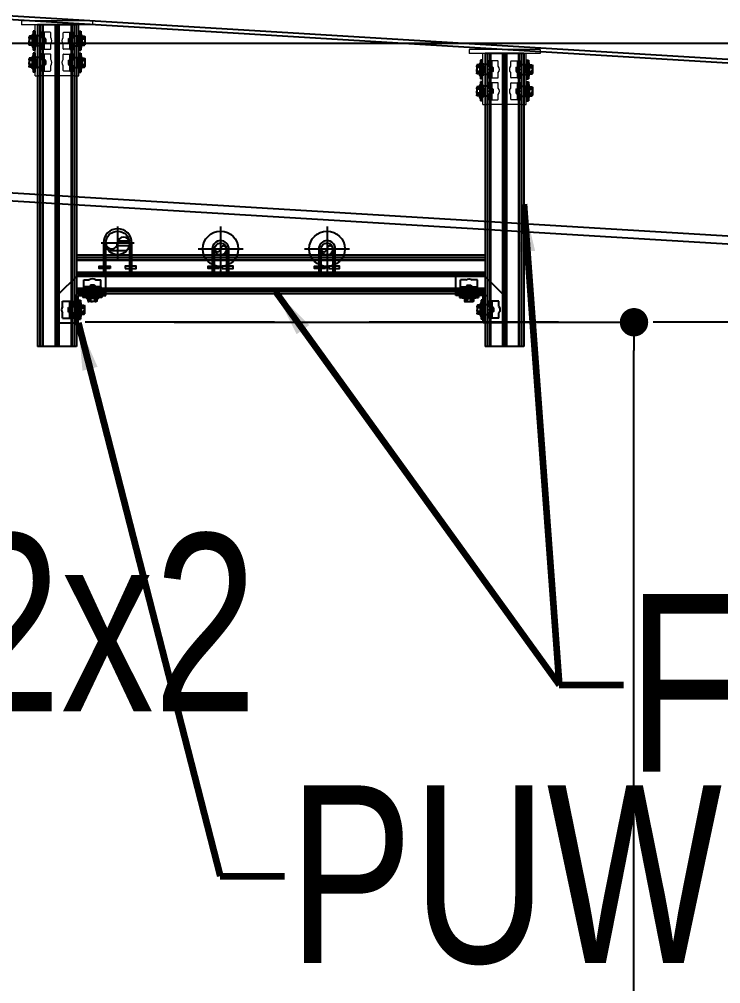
# Model space of a CAD drawing. Header units: millimetres. Extents: x 0 to 268175, y 0 to 74250.
# Drawn here: x 103216 to 104698, y 22648 to 24686 of the extents above; entities that cross this region are included whole.
import ezdxf
from ezdxf.enums import TextEntityAlignment as Align

# ---------------------------------------------------------------- set-up
doc = ezdxf.new("R2010")
doc.units = ezdxf.units.MM
doc.header["$LTSCALE"] = 200
doc.linetypes.add('H3', pattern=[3, 2, -1])
doc.linetypes.add('phl_thick', pattern=[0])
doc.layers.get('DEFPOINTS').update_dxf_attribs({"color": 137})
for name, color, linetype in [('1 EA', 3, 'Continuous'), ('@@P3_P4 환상망 SUPPORT', 143, 'Continuous'), ('BA', 9, 'Continuous'), ('DI', 1, 'Continuous'), ('PIPE', 3, 'Continuous'), ('PIPE RACK', 6, 'Continuous'), ('TE', 2, 'Continuous')]:
    doc.layers.add(name, color=color, linetype=linetype)
doc.styles.add('GHS_DIM', font='romans.shx', dxfattribs={"width": 0.7, "bigfont": 'ghs.shx'})
doc.styles.get("Standard").update_dxf_attribs({"font": 'malgun.ttf'})
doc.styles.add('돋움체', font='gulim.ttc')
doc.styles.add('맑은고딕', font='malgun.ttf')
doc.dimstyles.new('DIM30', dxfattribs={"dimscale": 30, "dimtxt": 3, "dimasz": 1, "dimexe": 0, "dimexo": 0, "dimgap": 1, "dimtad": 1, "dimdec": 0, "dimzin": 0, "dimdsep": 46, "dimtxsty": 'Standard', "dimblk1": 'DOT', "dimblk2": 'DOT', "dimsah": 1, "dimcen": 0, "dimdle": 2, "dimclrd": 1, "dimclre": 1, "dimclrt": 2, "dimadec": 0, "dimazin": 0, "dimtfac": 1, "dimtdec": 0, "dimtix": 1, "dimtmove": 2, "dimatfit": 3, "dimldrblk": 'DOT', "dimfxl": 1, "dimtolj": 1, "dimtzin": 0, "dimarcsym": 0})
doc.dimstyles.new('LEADER50', dxfattribs={"dimscale": 0, "dimtxt": 100, "dimasz": 100, "dimexe": 50, "dimexo": 50, "dimgap": 40, "dimtad": 1, "dimdec": 0, "dimdsep": 46, "dimtxsty": 'GHS_DIM', "dimcen": 2.5, "dimclrd": 1, "dimclre": 1, "dimclrt": 2, "dimadec": 0, "dimazin": 0, "dimtfac": 1, "dimtdec": 0, "dimtofl": 0, "dimtmove": 0, "dimatfit": 3, "dimfxl": 30, "dimtvp": 1, "dimtolj": 1, "dimtzin": 0, "dimarcsym": 0})

# ---------------------------------------------------------------- blocks, each defined once
blk = doc.blocks.new('A$C655E5722')
at = {"layer": 'PIPE', "color": 1}
blk.add_lwpolyline([(13.8, 46.1, -1), (38.8, 46.1), (38.8, 0), (43.8, 0), (43.8, 46.1, 1), (8.8, 46.1), (8.8, 0), (13.8, 0)], format="xyb", close=True, dxfattribs=at)
for points in [[(22.7, 5), (0, 5), (0, 9.3), (22.7, 9.3)], [(30, 5), (52.7, 5), (52.7, 9.3), (30, 9.3)]]:
    blk.add_lwpolyline(points, close=True, dxfattribs=at)
blk = doc.blocks.new('A$C5D586DC2')
at = {"layer": 'PIPE', "color": 1}
for p, q in [((47.5, 95), (47.5, 0)), ((0, 47.5), (95, 47.5))]:
    blk.add_line(p, q, dxfattribs=at)
blk.add_circle((47.5, 47.5), 37.5, dxfattribs=at)
at = {"layer": 'PIPE'}
blk.add_circle((47.5, 47.5), 12.5, dxfattribs=at)
at = {"layer": 'PIPE', "color": 2}
for centre, start, end in [((41.2, 47.5), 180, 0), ((53.7, 47.5), 0, 180)]:
    blk.add_arc(centre, 6.25, start, end, dxfattribs=at)
blk = doc.blocks.new('A$C26622CD1')
at = {"layer": 'PIPE'}
for name, p in [('A$C5D586DC2', (0, 0)), ('A$C655E5722', (21.2, 1.4))]:
    blk.add_blockref(name, p, dxfattribs=at)
blk = doc.blocks.new('A$C7DF4670E')
at = {"layer": 'PIPE', "color": 1}
blk.add_lwpolyline([(13.8, 58.6, -1), (63.8, 58.6), (63.8, 0), (68.8, 0), (68.8, 58.6, 1), (8.8, 58.6), (8.8, 0), (13.8, 0)], format="xyb", close=True, dxfattribs=at)
for points in [[(22.7, 5), (0, 5), (0, 9.3), (22.7, 9.3)], [(55, 5), (77.7, 5), (77.7, 9.3), (55, 9.3)]]:
    blk.add_lwpolyline(points, close=True, dxfattribs=at)
blk = doc.blocks.new('*X2627')
at = {"color": 0}
for p, q in [((-12702.2, 15370), (-12701.5, 15370)), ((-12679.2, 15370), (-12653.5, 15370)), ((-12677, 15380), (-12653.6, 15380)), ((-12697.4, 15360), (-12658.3, 15360))]:
    blk.add_line(p, q, dxfattribs=at)
blk = doc.blocks.new('A$C621C202B')
at = {"layer": 'PIPE', "color": 1}
for p, q in [((35, 70), (35, 0)), ((0, 35), (70, 35))]:
    blk.add_line(p, q, dxfattribs=at)
at = {"layer": 'PIPE'}
blk.add_circle((35, 35), 25, dxfattribs=at)
at = {"layer": 'PIPE', "color": 2}
for centre, start, end in [((47.5, 35), 0, 180), ((22.5, 35), 180, 0)]:
    blk.add_arc(centre, 12.5, start, end, dxfattribs=at)
at = {"layer": 'PIPE', "color": 1}
blk.add_blockref('*X2627', (12712.8, -15340.6), dxfattribs=at)
blk = doc.blocks.new('A$C33D3164D')
at = {"layer": 'PIPE'}
for name, p in [('A$C7DF4670E', (0, 0)), ('A$C621C202B', (3.8, 23.6))]:
    blk.add_blockref(name, p, dxfattribs=at)
blk = doc.blocks.new('A$Cd080613a')
at = {"layer": '@@P3_P4 환상망 SUPPORT', "color": 2, "linetype": 'phl_thick'}
for p, q in [((-20, 4.434), (-18.540497, 4.434)), ((-20, 1.034), (-20, 4.434)), ((-20, 1.034), (-18.540497, 1.034)), ((-18.540497, 4.434), (-11.18034, 4.434)), ((-18.540497, 1.034), (-18.540497, 4.434)), ((-18.540497, 1.034), (-11.18034, 1.034)), ((-13.5, 0), (-13.5, 1.034)), ((-13.5, 0), (-8, 0)), ((-11.18034, 4.434), (-10.999621, 4.526016)), ((-11.18034, 1.034), (-11.18034, 4.434)), ((-11.18034, 1.034), (-8.008727, 1.034)), ((-10.999621, 4.526016), (-10.817799, 4.607405)), ((-10.817799, 4.607405), (-10.635521, 4.678167)), ((-10.635521, 4.678167), (-10.453605, 4.738253)), ((-10.5, -10.466), (-10.5, 0)), ((-10.453605, 4.738253), (-10.273729, 4.787376)), ((-10.309559, 6.434007), (10.309559, 6.434007)), ((-10.273729, 4.787376), (-10.096742, 4.825514)), ((-10.096742, 4.825514), (-9.923378, 4.852767)), ((-9.923378, 4.852767), (-9.754732, 4.869109)), ((-9.754732, 4.869109), (-9.592018, 4.874416)), ((-9.43597, 4.869011), (-9.592018, 4.874416)), ((-9.45, 12.285517), (-8.5, 12.834)), ((-9.45, 12.285517), (-9.425949, 12.285517)), ((-9.45, 6.434), (-9.45, 12.285517)), ((-9.286802, 4.852541), (-9.43597, 4.869011)), ((-9.425949, 12.285517), (-9.225178, 12.382765)), ((-9.425949, 6.434), (-9.425949, 12.285517)), ((-9.14507, 4.825103), (-9.286802, 4.852541)), ((-9.225178, 12.382765), (-9.028632, 12.46982)), ((-9.011345, 4.786714), (-9.14507, 4.825103)), ((-9.028632, 12.46982), (-8.835734, 12.547031)), ((-8.886751, 4.737605), (-9.011345, 4.786714)), ((-8.771402, 4.677806), (-8.886751, 4.737605)), ((-8.835734, 12.547031), (-8.645934, 12.614685)), ((-8.66519, 4.60729), (-8.771402, 4.677806)), ((-8.568009, 4.52603), (-8.66519, 4.60729)), ((-8.645934, 12.614685), (-8.458704, 12.673015)), ((-8.479752, 4.434), (-8.568009, 4.52603)), ((-8.5, 12.834), (8.5, 12.834)), ((-8.383024, 4.342905), (-8.479752, 4.434)), ((-8.479752, 4.434), (8.479752, 4.434)), ((-8.458704, 12.673015), (-8.273532, 12.722205)), ((-8.298335, 4.244727), (-8.383024, 4.342905)), ((-8.225616, 4.140826), (-8.298335, 4.244727)), ((-8.273532, 12.722205), (-8.089918, 12.762387)), ((-8.164452, 4.032743), (-8.225616, 4.140826)), ((-8.114311, 3.921798), (-8.164452, 4.032743)), ((-8.073442, 3.805669), (-8.114311, 3.921798)), ((-8.089918, 12.762387), (-7.907369, 12.793645)), ((-8.041426, 3.683749), (-8.073442, 3.805669)), ((-8.018427, 3.556566), (-8.041426, 3.683749)), ((-8.004602, 3.42465), (-8.018427, 3.556566)), ((-8.006255, 0.977988), (-8.008727, 1.034)), ((-8.004136, 0.924002), (-8.006255, 0.977988)), ((-8.000031, 3.288557), (-8.004602, 3.42465)), ((-8.002394, 0.872075), (-8.004136, 0.924002)), ((-8.001102, 0.822352), (-8.002394, 0.872075)), ((-8.000288, 0.774408), (-8.001102, 0.822352)), ((-8, 0.727727), (-8.000288, 0.774408)), ((-8, -0.157176), (-8, 3.288561)), ((-7.997347, 2.169936), (-8, 2.238707)), ((-7.989459, 2.102767), (-7.997347, 2.169936)), ((-7.976272, 2.037446), (-7.989459, 2.102767)), ((-7.957771, 1.974207), (-7.976272, 2.037446)), ((-7.934047, 1.913249), (-7.957771, 1.974207)), ((-7.905217, 1.854768), (-7.934047, 1.913249)), ((-7.907369, 12.793645), (-7.725397, 12.816016)), ((-7.871396, 1.798956), (-7.905217, 1.854768)), ((-7.832213, 1.745381), (-7.871396, 1.798956)), ((-7.78686, 1.693336), (-7.832213, 1.745381)), ((-7.735268, 1.643293), (-7.78686, 1.693336)), ((-7.677382, 1.595741), (-7.735268, 1.643293)), ((-7.725397, 12.816016), (-7.543511, 12.829488)), ((-7.613221, 1.551128), (-7.677382, 1.595741)), ((-7.54299, 1.509804), (-7.613221, 1.551128)), ((-7.543511, 12.829488), (-7.361216, 12.834)), ((-7.466933, 1.472099), (-7.54299, 1.509804)), ((-7.385253, 1.438355), (-7.466933, 1.472099)), ((-7.298238, 1.408783), (-7.385253, 1.438355)), ((-7.17892, 12.829488), (-7.361216, 12.834)), ((-7.206336, 1.383563), (-7.298238, 1.408783)), ((-7.110023, 1.362871), (-7.206336, 1.383563)), ((-6.997035, 12.816016), (-7.17892, 12.829488)), ((-7.009788, 1.34687), (-7.110023, 1.362871)), ((-6.90625, 1.335597), (-7.009788, 1.34687)), ((-6.815063, 12.793645), (-6.997035, 12.816016)), ((-6.800099, 1.329011), (-6.90625, 1.335597)), ((-6.632514, 12.762387), (-6.815063, 12.793645)), ((-6.691977, 1.327135), (-6.800099, 1.329011)), ((-6.691977, 1.327135), (-6.581325, 1.329907)), ((-6.4489, 12.722205), (-6.632514, 12.762387)), ((-6.581325, 1.329907), (-6.467915, 1.337363)), ((-6.467915, 1.337363), (-6.352408, 1.349526)), ((-6.263728, 12.673015), (-6.4489, 12.722205)), ((-6.352408, 1.349526), (-6.235472, 1.366419)), ((-6.076497, 12.614685), (-6.263728, 12.673015)), ((-6.235472, 1.366419), (-6.117777, 1.387979)), ((-6.117777, 1.387979), (-6, 1.414014)), ((-5.886698, 12.547031), (-6.076497, 12.614685)), ((-6, 1.414014), (-5.30323, 1.57262)), ((-6, -1.216), (-6, 1.414014)), ((-5.6938, 12.46982), (-5.886698, 12.547031)), ((-5.497254, 12.382765), (-5.6938, 12.46982)), ((-5.296482, 12.285517), (-5.497254, 12.382765)), ((-5.30323, 1.57262), (-4.617331, 1.711087)), ((-5.296482, 12.285517), (-4.129467, 12.285517)), ((-5.296482, 6.434), (-5.296482, 12.285517)), ((-4.617331, 1.711087), (-3.940787, 1.829986)), ((-4.129467, 12.285517), (-3.727924, 12.382765)), ((-4.129467, 6.434), (-4.129467, 12.285517)), ((-3.940787, 1.829986), (-3.272149, 1.929801)), ((-3.727924, 12.382765), (-3.334832, 12.46982)), ((-3.334832, 12.46982), (-2.949037, 12.547031)), ((-3.272149, 1.929801), (-2.610019, 2.010935)), ((-2.949037, 12.547031), (-2.569437, 12.614685)), ((-2.610019, 2.010935), (-1.953047, 2.07371)), ((-2.569437, 12.614685), (-2.194977, 12.673015)), ((-2.194977, 12.673015), (-1.824632, 12.722205)), ((-1.953047, 2.07371), (-1.299912, 2.118373)), ((-1.824632, 12.722205), (-1.457404, 12.762387)), ((-1.457404, 12.762387), (-1.092307, 12.793645)), ((-1.299912, 2.118373), (-0.649322, 2.145102)), ((-1.092307, 12.793645), (-0.728363, 12.816016)), ((-0.728363, 12.816016), (-0.364591, 12.829488)), ((-0.649322, 2.145102), (0, 2.154)), ((-0.364591, 12.829488), (0, 12.834)), ((0.364591, 12.829488), (0, 12.834)), ((0.649322, 2.145102), (0, 2.154)), ((0.728363, 12.816016), (0.364591, 12.829488)), ((1.299912, 2.118373), (0.649322, 2.145102)), ((1.092307, 12.793645), (0.728363, 12.816016)), ((1.457404, 12.762387), (1.092307, 12.793645)), ((1.953047, 2.07371), (1.299912, 2.118373)), ((1.824632, 12.722205), (1.457404, 12.762387)), ((2.194977, 12.673015), (1.824632, 12.722205)), ((2.610019, 2.010935), (1.953047, 2.07371)), ((2.569437, 12.614685), (2.194977, 12.673015)), ((2.949037, 12.547031), (2.569437, 12.614685)), ((3.272149, 1.929801), (2.610019, 2.010935)), ((3.334832, 12.46982), (2.949037, 12.547031)), ((3.940787, 1.829986), (3.272149, 1.929801)), ((3.727924, 12.382765), (3.334832, 12.46982)), ((4.129467, 12.285517), (3.727924, 12.382765)), ((4.617331, 1.711087), (3.940787, 1.829986)), ((4.129467, 12.285517), (5.296482, 12.285517)), ((4.129467, 6.434), (4.129467, 12.285517)), ((5.30323, 1.57262), (4.617331, 1.711087)), ((5.296482, 12.285517), (5.517089, 12.391922)), ((5.296482, 6.434), (5.296482, 12.285517)), ((6, 1.414014), (5.30323, 1.57262)), ((5.517089, 12.391922), (5.732653, 12.48604)), ((5.732653, 12.48604), (5.943938, 12.568319)), ((5.943938, 12.568319), (6.151669, 12.639125)), ((6.117777, 1.387979), (6, 1.414014)), ((6, -1.216), (6, 1.414014)), ((6.235472, 1.366419), (6.117777, 1.387979)), ((6.151669, 12.639125), (6.356539, 12.698744)), ((6.352408, 1.349526), (6.235472, 1.366419)), ((6.467915, 1.337363), (6.352408, 1.349526)), ((6.356539, 12.698744), (6.559224, 12.747389)), ((6.581325, 1.329907), (6.467915, 1.337363)), ((6.559224, 12.747389), (6.760381, 12.785202)), ((6.691977, 1.327135), (6.581325, 1.329907)), ((6.691977, 1.327135), (6.800099, 1.329011)), ((6.760381, 12.785202), (6.960663, 12.812253)), ((6.800099, 1.329011), (6.90625, 1.335597)), ((6.90625, 1.335597), (7.009788, 1.34687)), ((6.960663, 12.812253), (7.160721, 12.828542)), ((7.009788, 1.34687), (7.110023, 1.362871)), ((7.110023, 1.362871), (7.206336, 1.383563)), ((7.160721, 12.828542), (7.361216, 12.834)), ((7.206336, 1.383563), (7.298238, 1.408783)), ((7.298238, 1.408783), (7.385253, 1.438355)), ((7.583949, 12.827266), (7.361216, 12.834)), ((7.385253, 1.438355), (7.466933, 1.472099)), ((7.466933, 1.472099), (7.54299, 1.509804)), ((7.54299, 1.509804), (7.613221, 1.551128)), ((7.806234, 12.80717), (7.583949, 12.827266)), ((7.613221, 1.551128), (7.677382, 1.595741)), ((7.677382, 1.595741), (7.735268, 1.643293)), ((7.735268, 1.643293), (7.78686, 1.693336)), ((7.78686, 1.693336), (7.832213, 1.745381)), ((8.028974, 12.773795), (7.806234, 12.80717)), ((7.832213, 1.745381), (7.871395, 1.798957)), ((7.871395, 1.798957), (7.905217, 1.854768)), ((7.905217, 1.854768), (7.934047, 1.913249)), ((7.934047, 1.913249), (7.957771, 1.974207)), ((7.957771, 1.974207), (7.976272, 2.037446)), ((7.976272, 2.037446), (7.989459, 2.102767)), ((7.989459, 2.102767), (7.997347, 2.169936)), ((7.997347, 2.169936), (8, 2.238707)), ((8, 3.288561), (8.004602, 3.42465)), ((8, -0.157176), (8, 3.288561)), ((8, 0.727727), (8.000288, 0.774408)), ((8, 0), (13.5, 0)), ((8.000288, 0.774408), (8.001102, 0.822352)), ((8.001102, 0.822352), (8.002394, 0.872075)), ((8.002394, 0.872075), (8.004128, 0.923982)), ((8.004128, 0.923982), (8.006255, 0.977988)), ((8.004602, 3.42465), (8.018427, 3.556566)), ((8.006255, 0.977988), (8.008727, 1.034)), ((8.008727, 1.034), (20, 1.034)), ((8.018427, 3.556566), (8.041426, 3.683749)), ((8.253062, 12.727113), (8.028974, 12.773795)), ((8.041426, 3.683749), (8.073442, 3.805669)), ((8.073442, 3.805669), (8.114311, 3.921798)), ((8.114311, 3.921798), (8.164452, 4.032743)), ((8.164452, 4.032743), (8.225616, 4.140826)), ((8.225616, 4.140826), (8.298335, 4.244727)), ((8.479397, 12.666988), (8.253062, 12.727113)), ((8.298335, 4.244727), (8.383024, 4.342905)), ((8.383024, 4.342905), (8.4798, 4.433966)), ((8.70889, 12.593179), (8.479397, 12.666988)), ((8.479752, 4.434), (8.567993, 4.526015)), ((9.45, 12.285517), (8.5, 12.834)), ((8.567993, 4.526015), (8.665364, 4.607404)), ((8.665364, 4.607404), (8.772082, 4.678167)), ((8.942483, 12.505333), (8.70889, 12.593179)), ((8.772082, 4.678167), (8.888251, 4.738253)), ((8.888251, 4.738253), (9.013275, 4.787375)), ((9.181157, 12.402978), (8.942483, 12.505333)), ((9.013275, 4.787375), (9.146859, 4.825513)), ((9.146859, 4.825513), (9.288848, 4.852767)), ((9.425949, 12.285517), (9.181157, 12.402978)), ((9.288848, 4.852767), (9.438622, 4.869109)), ((9.425949, 12.285517), (9.45, 12.285517)), ((9.425949, 6.434), (9.425949, 12.285517)), ((9.438622, 4.869109), (9.595039, 4.874416)), ((9.45, 6.434), (9.45, 12.285517)), ((9.757758, 4.869011), (9.595039, 4.874416)), ((9.925931, 4.852541), (9.757758, 4.869011)), ((10.099052, 4.825103), (9.925931, 4.852541)), ((10.276366, 4.786714), (10.099052, 4.825103)), ((10.45592, 4.737606), (10.276366, 4.786714)), ((10.63676, 4.677807), (10.45592, 4.737606)), ((10.5, -10.466), (10.5, 0)), ((10.81822, 4.607291), (10.63676, 4.677807)), ((10.999636, 4.526031), (10.81822, 4.607291)), ((11.18034, 4.434), (10.999636, 4.526031)), ((11.18034, 4.434), (18.540497, 4.434)), ((11.18034, 1.034), (11.18034, 4.434)), ((13.5, 0), (13.5, 1.034)), ((18.540497, 4.434), (20, 4.434)), ((18.540497, 1.034), (18.540497, 4.434)), ((20, 1.034), (20, 4.434)), ((-17.5, -10.466), (-6.800735, -10.466)), ((-17.5, -18.466001), (-17.5, -10.466)), ((-17.5, -18.466001), (17.5, -18.466001)), ((-6.800735, -16.249999), (-6.800735, -10.466)), ((-6.800735, -16.249999), (6.800735, -16.249999)), ((-6, -1.216), (6, -1.216)), ((-5, -20.63), (-5, -18.466001)), ((5, -20.63), (5, -18.466001)), ((6.800735, -10.466), (17.5, -10.466)), ((6.800735, -16.249999), (6.800735, -10.466)), ((14.5, -18.466001), (14.5, -10.466)), ((17.5, -18.466001), (17.5, -10.466)), ((-4.064, -21.565999), (-5, -20.63)), ((-5, -20.63), (5, -20.63)), ((-4.064, -21.565999), (4.064, -21.565999)), ((4.064, -21.565999), (5, -20.63))]:
    blk.add_line(p, q, dxfattribs=at)
for centre, start, end in [((-10.309559, -0.066037), 90.000000636, 136.186859386), ((10.309559, -0.066037), 43.813140614, 89.999999364)]:
    blk.add_arc(centre, 6.500044, start, end, dxfattribs=at)
for centre, start_param, end_param in [((-6, -0.157176), 3.1415926536, 4.7123889763), ((6, -0.157176), 4.7123889844, 6.2831853072)]:
    blk.add_ellipse(centre, major_axis=(2, 0), ratio=0.529412, start_param=start_param, end_param=end_param, dxfattribs=at)
blk = doc.blocks.new('A$C467f8655')
at = {"layer": '@@P3_P4 환상망 SUPPORT', "color": 5, "linetype": 'Continuous', "lineweight": 0, "extrusion": (1, -2.22045e-16, -2.22045e-16)}
for p, q in [((-75, 0), (-75, -8)), ((-75, 0), (75, 0)), ((75, 0), (75, -8)), ((-75, -8), (75, -8)), ((-46, -116), (-46, -8)), ((-1, -116), (-1, -8)), ((1, -116), (1, -8)), ((46, -116), (46, -8)), ((-29.8, -25), (-29.8, -35.3)), ((-14.2, -24), (-28.8, -24)), ((-13.2, -35.3), (-13.2, -25)), ((13.2, -35.3), (13.2, -25)), ((14.2, -24), (28.8, -24)), ((29.8, -25), (29.8, -35.3)), ((-29.8, -48.7), (-29.8, -59)), ((-28.8, -60), (-14.2, -60)), ((-13.2, -59), (-13.2, -48.7)), ((13.2, -59), (13.2, -48.7)), ((28.8, -60), (14.2, -60)), ((29.8, -48.7), (29.8, -59)), ((-29.8, -71), (-29.8, -81.3)), ((-14.2, -70), (-28.8, -70)), ((-13.2, -81.3), (-13.2, -71)), ((13.2, -81.3), (13.2, -71)), ((14.2, -70), (28.8, -70)), ((29.8, -71), (29.8, -81.3)), ((-29.8, -94.7), (-29.8, -105)), ((-13.2, -105), (-13.2, -94.7)), ((13.2, -105), (13.2, -94.7)), ((29.8, -94.7), (29.8, -105)), ((-38, -116), (-46, -116)), ((-38, -116), (-1, -116)), ((-28.8, -106), (-14.2, -106)), ((1, -116), (38, -116)), ((28.8, -106), (14.2, -106)), ((46, -116), (38, -116))]:
    blk.add_line(p, q, dxfattribs=at)
at = {"layer": '@@P3_P4 환상망 SUPPORT', "color": 5, "linetype": 'Continuous', "lineweight": 0}
for centre, radius, start, end in [((-21.5, -42), 10.7, 140.7731, 219.2269), ((-21.5, -42), 10.6, 320.7731, 39.2269), ((-21.5, -88), 10.7, 140.7731, 219.2269), ((-21.5, -88), 10.6, 320.7731, 39.2269)]:
    blk.add_arc(centre, radius, start, end, dxfattribs=at)
at = {"layer": '@@P3_P4 환상망 SUPPORT', "color": 5, "linetype": 'Continuous', "lineweight": 0, "extrusion": (-2.22045e-16, 4.93038e-32, -1)}
for centre, radius, start, end in [((28.8, -25), 1, 0, 90), ((14.2, -25), 1, 90, 180), ((-21.5, -42), 10.6, 320.7731, 39.2269), ((-14.2, -25), 1, 0, 90), ((-28.8, -25), 1, 90, 180), ((-21.5, -42), 10.6, 140.7731, 219.2269), ((28.8, -59), 1, 270, 0), ((14.2, -59), 1, 180, 270), ((-14.2, -59), 1, 270, 0), ((-28.8, -59), 1, 180, 270), ((28.8, -71), 1, 0, 90), ((14.2, -71), 1, 90, 180), ((-21.5, -88), 10.6, 320.7731, 39.2269), ((-14.2, -71), 1, 0, 90), ((-28.8, -71), 1, 90, 180), ((-21.5, -88), 10.6, 140.7731, 219.2269), ((28.8, -105), 1, 270, 0), ((14.2, -105), 1, 180, 270), ((-14.2, -105), 1, 270, 0), ((-28.8, -105), 1, 180, 270)]:
    blk.add_arc(centre, radius, start, end, dxfattribs=at)
at = {"layer": '@@P3_P4 환상망 SUPPORT', "color": 2, "linetype": 'Continuous', "xscale": -1, "rotation": 90}
for p in [(-46, -42), (-46, -88)]:
    blk.add_blockref('A$Cd080613a', p, dxfattribs=at)
at = {"layer": '@@P3_P4 환상망 SUPPORT', "color": 2, "linetype": 'Continuous', "rotation": 270}
for p in [(46, -42), (46, -88)]:
    blk.add_blockref('A$Cd080613a', p, dxfattribs=at)
blk = doc.blocks.new('*U4204')
at = {"layer": '@@P3_P4 환상망 SUPPORT', "linetype": 'phl_thick'}
for p, q in [((0, 41), (680.2, 41)), ((0, -41), (0, 41)), ((680.2, -41), (680.2, 41)), ((0, 36.1), (680.2, 36.1)), ((0, 31.3), (680.2, 31.3)), ((0, 30.6), (680.2, 30.6)), ((0, 30.4), (680.2, 30.4)), ((0, 29.7), (680.2, 29.7)), ((0, 4.1), (680.2, 4.1)), ((0, 0), (680.2, 0)), ((0, -4.1), (680.2, -4.1)), ((0, -29.7), (680.2, -29.7)), ((0, -30.4), (680.2, -30.4)), ((0, -30.6), (680.2, -30.6)), ((0, -31.3), (680.2, -31.3)), ((0, -36.1), (680.2, -36.1)), ((0, -41), (680.2, -41))]:
    blk.add_line(p, q, dxfattribs=at)
blk = doc.blocks.new('*U4206')
at = {"layer": '@@P3_P4 환상망 SUPPORT', "linetype": 'phl_thick'}
for p, q in [((0, 41), (619.6, 41)), ((0, -41), (0, 41)), ((619.6, -41), (619.6, 41)), ((0, 36.1), (619.6, 36.1)), ((0, 31.3), (619.6, 31.3)), ((0, 30.6), (619.6, 30.6)), ((0, 30.4), (619.6, 30.4)), ((0, 29.7), (619.6, 29.7)), ((0, 4.1), (619.6, 4.1)), ((0, 0), (619.6, 0)), ((0, -4.1), (619.6, -4.1)), ((0, -29.7), (619.6, -29.7)), ((0, -30.4), (619.6, -30.4)), ((0, -30.6), (619.6, -30.6)), ((0, -31.3), (619.6, -31.3)), ((0, -36.1), (619.6, -36.1)), ((0, -41), (619.6, -41))]:
    blk.add_line(p, q, dxfattribs=at)
blk = doc.blocks.new('*U3812')
at = {"layer": '@@P3_P4 환상망 SUPPORT', "linetype": 'phl_thick'}
for p, q in [((0, 41), (863.8, 41)), ((0, -41), (0, 41)), ((863.8, -41), (863.8, 41)), ((0, 36.1), (863.8, 36.1)), ((0, 31.3), (863.8, 31.3)), ((0, 30.6), (863.8, 30.6)), ((0, 30.4), (863.8, 30.4)), ((0, 29.7), (863.8, 29.7)), ((0, 4.1), (863.8, 4.1)), ((0, 0), (863.8, 0)), ((0, -4.1), (863.8, -4.1)), ((0, -29.7), (863.8, -29.7)), ((0, -30.4), (863.8, -30.4)), ((0, -30.6), (863.8, -30.6)), ((0, -31.3), (863.8, -31.3)), ((0, -36.1), (863.8, -36.1)), ((0, -41), (863.8, -41))]:
    blk.add_line(p, q, dxfattribs=at)
blk = doc.blocks.new('A$Cc3c98554')
at = {"layer": '@@P3_P4 환상망 SUPPORT', "color": 6, "linetype": 'phl_thick'}
for p, q in [((-57, 0), (0, 0)), ((0, -45), (0, 0)), ((-103, -46), (-57.000017, -0.000015)), ((-46, -12), (-34.734983, -12)), ((-46, -28.5), (-46, -12)), ((-21.265018, -12), (-10, -12)), ((-10, -28.5), (-10, -12)), ((-64.816234, -46), (-57, -38.183766)), ((-57, -41), (-57, -38.183766)), ((-57, -40), (0, -40)), ((-46, -28.5), (-34.734983, -28.5)), ((-21.265018, -28.5), (-10, -28.5)), ((-103, -103), (-103, -46)), ((-91, -57), (-74.5, -57)), ((-91, -68.265017), (-91, -57)), ((-74.5, -68.265017), (-74.5, -57)), ((-64.816234, -46), (-62, -46)), ((-63, -103), (-63, -46)), ((-62, -103), (-62, -46)), ((-58, -103), (-58, -46)), ((-57, -41), (0, -41)), ((-57, -45), (0, -45)), ((-91, -93), (-91, -81.734982)), ((-91, -93), (-74.5, -93)), ((-74.5, -93), (-74.5, -81.734982)), ((-103, -103), (-58, -103))]:
    blk.add_line(p, q, dxfattribs=at)
for centre, radius, start, end in [((-28, -20.25), 10.65, 50.773127024, 129.226880882), ((-28, -20.25), 10.65, 230.773119118, 309.226872976), ((-57, -46), 5, 90.000000002, 180), ((-57, -46), 1, 90.000000007, 180), ((-82.75, -75), 10.65, 140.773119117, 219.226872976), ((-82.75, -75), 10.65, 320.773127024, 39.226880883)]:
    blk.add_arc(centre, radius, start, end, dxfattribs=at)
at = {"layer": '@@P3_P4 환상망 SUPPORT', "color": 2, "linetype": 'Continuous'}
for p, rotation in [((-28, -45), 180), ((-58, -75), 270)]:
    blk.add_blockref('A$Cd080613a', p, dxfattribs=dict(at, rotation=rotation))
blk = doc.blocks.new('_DOT')
at = {"color": 0, "linetype": 'ByBlock'}
blk.add_line((-0.5, 0), (-1, 0), dxfattribs=at)
at = {"color": 0, "linetype": 'ByBlock', "const_width": 0.5}
blk.add_lwpolyline([(-0.25, 0, 1), (0.25, 0, 1)], format="xyb", close=True, dxfattribs=at)
blk = doc.blocks.new('*D4423')
at = {"layer": 'DEFPOINTS', "color": 0}
for p in [(103543, 24045.7), (104514.7, 24045.7), (103543, 18695.7)]:
    blk.add_point(p, dxfattribs=at)
at = {"layer": 'DI', "color": 1, "lineweight": -2}
for p, q in [((103543, 24045.7), (104514.7, 24045.7)), ((104514.7, 18755.7), (104514.7, 23985.7)), ((103543, 18695.7), (104514.7, 18695.7))]:
    blk.add_line(p, q, dxfattribs=at)
at = {"layer": 'DI', "color": 1, "linetype": 'ByBlock', "lineweight": -2, "xscale": 60, "yscale": 60, "zscale": 60}
for p, rotation in [((104514.7, 24045.7), 90), ((104514.7, 18695.7), 270)]:
    blk.add_blockref('_DOT', p, dxfattribs=dict(at, rotation=rotation))
at = {"layer": 'DI', "color": 2, "insert": (104326.8, 21370.7), "char_height": 180, "attachment_point": 5, "rotation": 90, "style": '맑은고딕'}
blk.add_mtext('\\A1;CH:5350(진동시험실)', dxfattribs=at)

msp = doc.modelspace()

# ---------------------------------------------------------------- linework, layer by layer
at = {"layer": '1 EA'}
msp.add_line((101927.1, 24635.7), (105248.3, 24635.7), dxfattribs=at)
at = {"layer": 'BA'}
for p, q in [((106154.9, 24140.2), (93504.9, 24905.1)), ((106154.9, 24123.2), (93504.9, 24888.1)), ((106159.1, 24513.7), (103179.1, 24693.8)), ((106159.2, 24505.6), (103179.3, 24685.8))]:
    msp.add_line(p, q, dxfattribs=at)
at = {"layer": 'TE', "color": 6, "linetype": 'H3'}
msp.add_line((106154.9, 24045.7), (93391.1, 24045.7), dxfattribs=at)

# ---------------------------------------------------------------- block references
at = {"layer": '@@P3_P4 환상망 SUPPORT', "color": 5, "linetype": 'Continuous', "xscale": -1}
for p in [(103295.4, 24682.4), (104241.1, 24621.8)]:
    msp.add_blockref('A$C467f8655', p, dxfattribs=at)
at = {"layer": '@@P3_P4 환상망 SUPPORT', "linetype": 'Continuous', "xscale": -1}
for name, p, rotation in [('*U4204', (103295.4, 24674.4), 89.99999999999959), ('*U4206', (104241.1, 24613.8), 89.99999999999952), ('*U3812', (103336.4, 24147.2), 180)]:
    msp.add_blockref(name, p, dxfattribs=dict(at, rotation=rotation))
at = {"layer": '@@P3_P4 환상망 SUPPORT', "color": 6}
msp.add_blockref('A$Cc3c98554', (103398.4, 24147.2), dxfattribs=at)
at = {"layer": '@@P3_P4 환상망 SUPPORT', "color": 6, "xscale": -1}
msp.add_blockref('A$Cc3c98554', (104138.1, 24147.2), dxfattribs=at)
at = {"layer": 'PIPE'}
for name, p in [('A$C33D3164D', (103384.8, 24154.6)), ('A$C26622CD1', (103593.6, 24153.2)), ('A$C26622CD1', (103818.6, 24153.2))]:
    msp.add_blockref(name, p, dxfattribs=at)

# ---------------------------------------------------------------- texts
at = {"layer": 'PIPE RACK', "style": '돋움체', "width": 0.8}
for s, p in [('PUWS 2x2', (101799.2, 23411.3, 0)), ('FUS 41D', (104501.5, 23283.9, 0)), ('PUWS 2x2', (103785.2, 22879.7, 0))]:
    msp.add_text(s, height=375, dxfattribs=at).set_placement(p, align=Align.MIDDLE_LEFT)

# ---------------------------------------------------------------- dimensions: what is measured, and where the dimension line sits
at = {"layer": 'DI'}
dim = msp.add_linear_dim(base=(104514.7, 24045.7), p1=(103543, 18695.7), p2=(103543, 24045.7), angle=270, text='CH:<>(진동시험실)', dimstyle='DIM30', override={"dimscale": 60, "dimtxsty": '맑은고딕', "dimldrblk": 'DOT'}, dxfattribs=at)
dim.commit()
dim.dimension.update_dxf_attribs({"geometry": '*D4423', "text_midpoint": (104326.8, 21370.7)})

# ---------------------------------------------------------------- leaders
at = {"color": 30}
for points in [[(104282.1, 24295.1), (104356.3, 23279.5), (104492.4, 23279.5)], [(103756.6, 24111.1), (104356.3, 23279.5), (104492.4, 23279.5)], [(103340.4, 24044.2), (103640, 22875.4), (103776.1, 22875.4)]]:
    msp.add_leader(points, dimstyle='LEADER50', override={"dimscale": 1, "dimtxt": 100, "dimasz": 100, "dimgap": 40, "dimtad": 0, "dimtxsty": 'GHS_DIM', "dimclrd": 1, "dimlwd": 65534}, dxfattribs=at)

doc.saveas('drawing.dxf')
